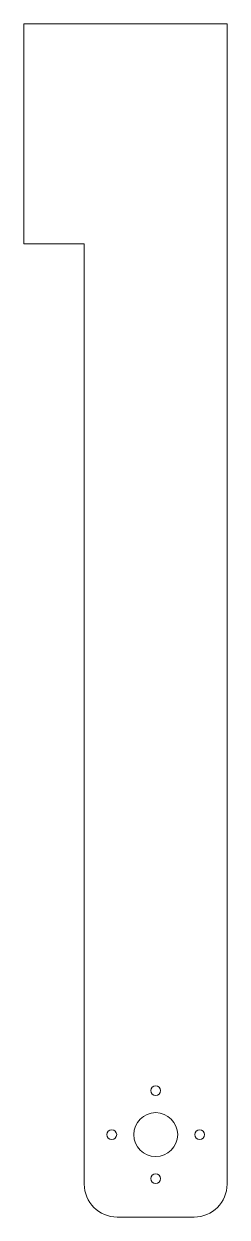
# Model space of a CAD drawing. Header units: millimetres. Extents: x -62 to -25, y -84 to 133.
import ezdxf

# ---------------------------------------------------------------- set-up
doc = ezdxf.new("R2010")
doc.units = ezdxf.units.MM

msp = doc.modelspace()

# ---------------------------------------------------------------- linework, layer by layer
at = {"color": 7, "linetype": 'Continuous', "lineweight": 15}
for p, q in [((-61.92, 93.43), (-61.92, 133.43)), ((-61.92, 133.43), (-24.92, 133.43)), ((-24.92, 133.43), (-24.92, -77.57)), ((-50.92, 93.43), (-61.92, 93.43)), ((-50.92, -77.57), (-50.92, 93.43)), ((-30.92, -83.57), (-44.92, -83.57))]:
    msp.add_line(p, q, dxfattribs=at)
for centre, radius in [((-37.92, -60.57), 0.9), ((-37.92, -68.57), 4), ((-45.92, -68.57), 0.9), ((-29.92, -68.57), 0.9), ((-37.92, -76.57), 0.9)]:
    msp.add_circle(centre, radius, dxfattribs=at)
for centre, start, end in [((-44.92, -77.57), 180, 270), ((-30.92, -77.57), 270, 0)]:
    msp.add_arc(centre, 6, start, end, dxfattribs=at)

doc.saveas('drawing.dxf')
